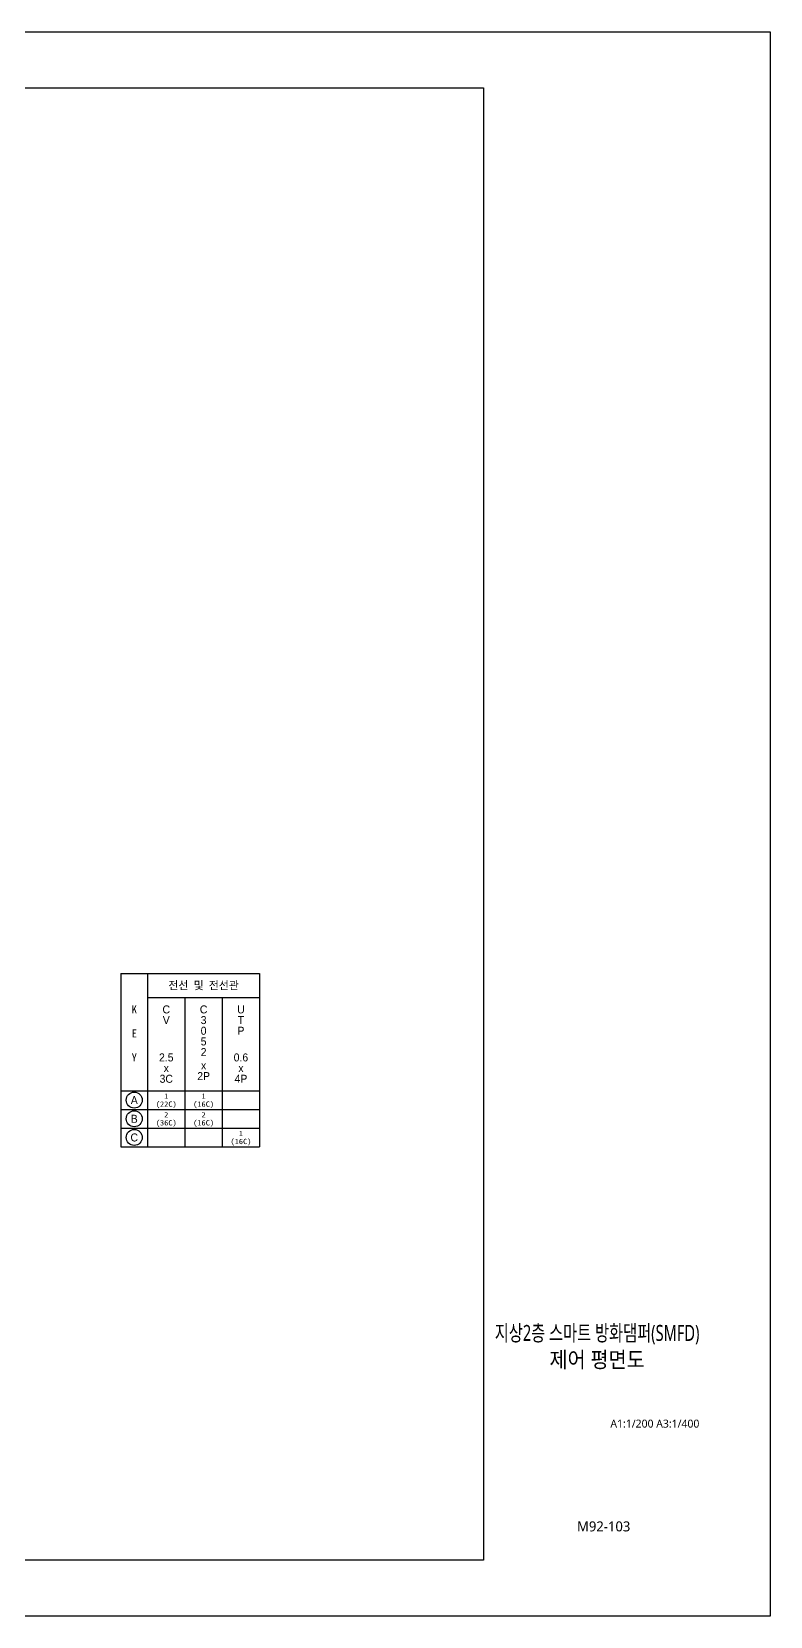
# Model space of a CAD drawing. Header units: millimetres. Extents: x -106634 to 499241, y 0 to 118800.
# Drawn here: x 281006 to 336400, y 0 to 118800 of the extents above; entities that cross this region are included whole.
import ezdxf
from ezdxf.enums import TextEntityAlignment as Align

# ---------------------------------------------------------------- set-up
doc = ezdxf.new("R2010")
doc.units = ezdxf.units.MM
doc.header["$LTSCALE"] = 200
doc.layers.get('DEFPOINTS').update_dxf_attribs({"color": 137})
for name, color, linetype in [('ESC_CTRL', 7, 'Continuous'), ('TEXT', 3, 'Continuous'), ('WALL-D', 3, 'Continuous')]:
    doc.layers.add(name, color=color, linetype=linetype)
doc.styles.add('ESC_PL_WIRE', font='', dxfattribs={"height": 250})
doc.styles.add('STYLE1', font='', dxfattribs={"height": 300})
doc.styles.add('스타일1', font='malgun.ttf')
doc.styles.get('ESC_PL_WIRE').set_extended_font_data('GulimChe')
doc.styles.get('STYLE1').set_extended_font_data('HY울릉도L')

# ---------------------------------------------------------------- blocks, each defined once
blk = doc.blocks.new('sheet-line')
at = {"layer": 'DEFPOINTS'}
blk.add_lwpolyline([(168200, -356400), (0, -356400), (0, -237600), (168200, -237600)], close=True, dxfattribs=at)
blk = doc.blocks.new('BASPRO_LL')
at = {"style": 'STYLE1'}
for s, p in [('C', (700, 2900)), ('V', (700, 2500)), ('2.5', (700, 1100)), ('3C', (700, 300)), ('x', (700, 700))]:
    blk.add_text(s, height=300, dxfattribs=at).set_placement(p, align=Align.CENTER)
blk = doc.blocks.new('BASPRO_E')
at = {"style": 'STYLE1'}
for s, p in [('C', (700, 2900)), ('3', (700, 2500)), ('0', (700, 2100)), ('5', (700, 1700)), ('2', (700, 1300)), ('2P', (700, 400)), ('x', (700, 800))]:
    blk.add_text(s, height=300, dxfattribs=at).set_placement(p, align=Align.CENTER)
blk = doc.blocks.new('BASPRO_C')
at = {"style": 'STYLE1'}
for s, p in [('U', (700, 2900)), ('T', (700, 2500)), ('P', (700, 2100)), ('0.6', (700, 1100)), ('4P', (700, 300)), ('x', (700, 700))]:
    blk.add_text(s, height=300, dxfattribs=at).set_placement(p, align=Align.CENTER)
blk = doc.blocks.new('baspro_widx')
blk.add_circle((0, 0), 300)
at = {"style": 'STYLE1'}
blk.add_attdef('INDEX_ID', text='', height=300, dxfattribs=at).set_placement((0, 0), align=Align.MIDDLE_CENTER)

msp = doc.modelspace()

# ---------------------------------------------------------------- linework, layer by layer
at = {"layer": 'DEFPOINTS'}
msp.add_lwpolyline([(177500, 114600), (314900, 114600), (314900, 4200), (177500, 4200)], close=True, dxfattribs=at)
msp.add_lwpolyline([(177500, 114600), (314900, 114600), (314900, 4200), (177500, 4200)], close=True, dxfattribs=at)
at = {"layer": 'ESC_CTRL', "color": 4}
for p, q in [((287700, 48200), (298100, 48200)), ((287700, 48200), (287700, 35200)), ((289700, 48200), (289700, 35200)), ((298100, 48200), (298100, 35200)), ((287700, 39400), (298100, 39400)), ((287700, 35200), (298100, 35200))]:
    msp.add_line(p, q, dxfattribs=at)
at = {"layer": 'ESC_CTRL', "color": 7}
for p, q in [((289700, 46400), (298100, 46400)), ((292500, 46400), (292500, 35200)), ((295300, 46400), (295300, 35200))]:
    msp.add_line(p, q, dxfattribs=at)
at = {"layer": 'ESC_CTRL', "color": 8}
for p, q in [((287700, 38000), (298100, 38000)), ((287700, 36600), (298100, 36600)), ((287700, 35200), (298100, 35200))]:
    msp.add_line(p, q, dxfattribs=at)

# ---------------------------------------------------------------- block references
at = {"layer": 'ESC_CTRL', "xscale": 2, "yscale": 2, "zscale": 2}
for name, p in [('BASPRO_LL', (289700, 39400)), ('BASPRO_E', (292500, 39400)), ('BASPRO_C', (295300, 39400))]:
    msp.add_blockref(name, p, dxfattribs=at)
for p, values in [((288700, 38700), {'INDEX_ID': 'A'}), ((288700, 37300), {'INDEX_ID': 'B'}), ((288700, 35900), {'INDEX_ID': 'C'})]:
    msp.add_blockref('baspro_widx', p, dxfattribs=at).add_auto_attribs(values)
at = {"layer": 'WALL-D'}
msp.add_blockref('sheet-line', (168200, 356400), dxfattribs=at)
msp.add_blockref('sheet-line', (168200, 356400), dxfattribs=at)

# ---------------------------------------------------------------- texts
at = {"layer": 'ESC_CTRL', "style": 'ESC_PL_WIRE'}
msp.add_text('전선 및 전선관', height=600, dxfattribs=at).set_placement((293900, 47300), align=Align.MIDDLE_CENTER)
for s, height, p in [('K', 600, (288700, 45200)), ('E', 600, (288700, 43400)), ('Y', 600, (288700, 41600)), ('(22C)', 400, (291100, 38200)), ('1', 400, (291100, 38800)), ('(16C)', 400, (293900, 38200)), ('1', 400, (293900, 38800)), ('(36C)', 400, (291100, 36800)), ('2', 400, (291100, 37400)), ('(16C)', 400, (293900, 36800)), ('2', 400, (293900, 37400)), ('(16C)', 400, (296700, 35400)), ('1', 400, (296700, 36000))]:
    msp.add_text(s, height=height, dxfattribs=at).set_placement(p, align=Align.CENTER)
at = {"layer": 'TEXT', "color": 3, "style": '스타일1'}
for s, width, p in [('지상2층 스마트 방화댐퍼(SMFD)', 0.7, (323408, 21245)), ('제어 평면도', 0.9, (323408, 19245))]:
    msp.add_text(s, height=1200, dxfattribs=dict(at, width=width)).set_placement(p, align=Align.MIDDLE_CENTER)
for s, height, p in [('A1:1/200 A3:1/400', 600, (327743, 14446)), ('M92-103', 750, (323904, 6741))]:
    msp.add_text(s, height=height, dxfattribs=at).set_placement(p, align=Align.MIDDLE_CENTER)

doc.saveas('drawing.dxf')
